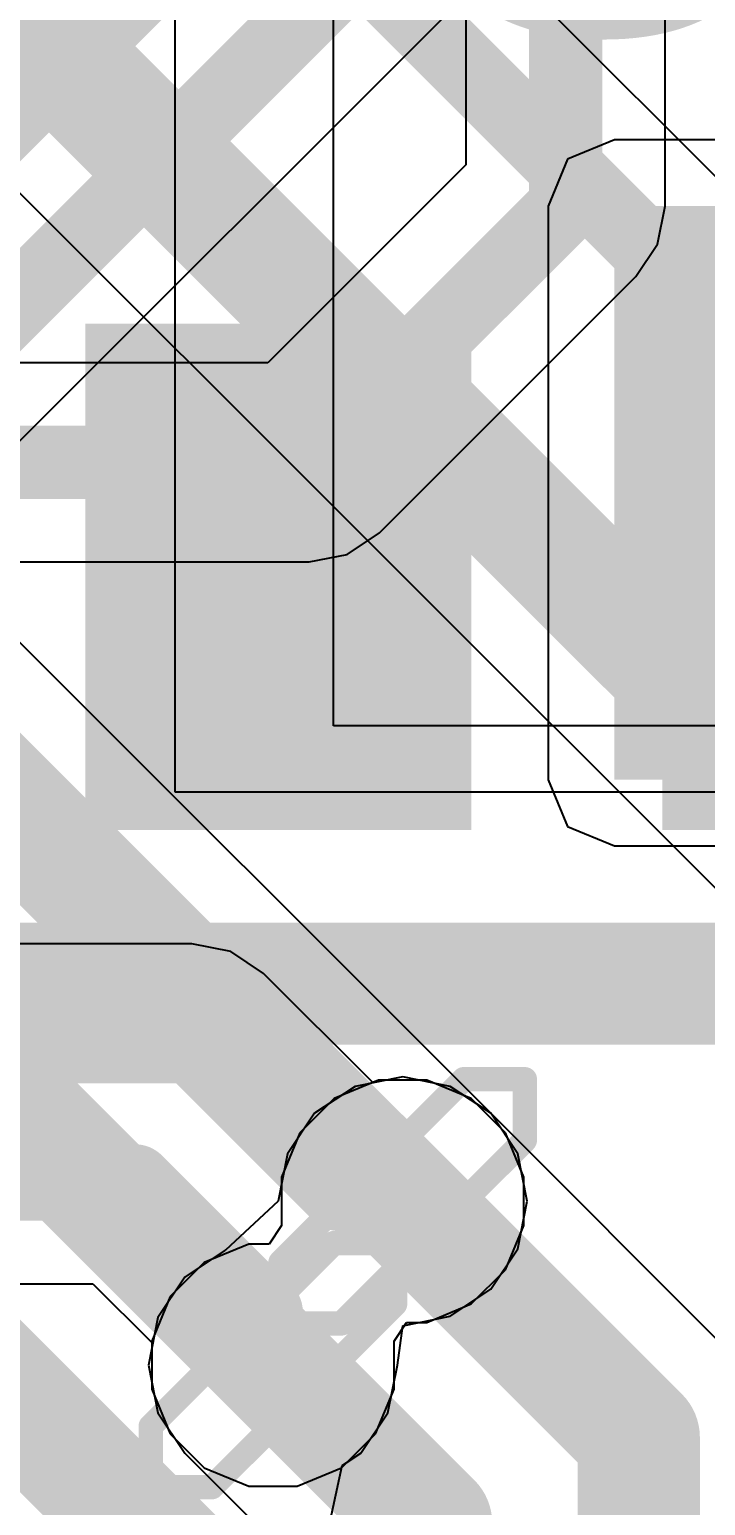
# Model space of a CAD drawing. Header units: inches. Extents: x 3 to 215, y 2 to 215.
# Drawn here: x 3.7501 to 3.8055, y 2.9535 to 3.0745 of the extents above; entities that cross this region are included whole.
import ezdxf

# ---------------------------------------------------------------- set-up
doc = ezdxf.new("R2010")
doc.units = ezdxf.units.IN
doc.header["$MEASUREMENT"] = 0
for name, color, linetype in [('Bottom Layer', 5, 'Continuous'), ('Bottom Overlay', 54, 'Continuous'), ('Bottom Paste', 16, 'Continuous'), ('Bottom Solder', 6, 'Continuous'), ('Dimension', 6, 'Continuous'), ('Drill Drawing', 1, 'Continuous'), ('Layer 1', 16, 'Continuous'), ('Layer 2', 76, 'Continuous'), ('Top Layer', 1, 'Continuous'), ('Via Holes', 16, 'Continuous')]:
    doc.layers.add(name, color=color, linetype=linetype)
doc.styles.add('Arial', font='', dxfattribs={"height": 0.2})
doc.styles.get('Arial').set_extended_font_data('Arial')

# ---------------------------------------------------------------- blocks, each defined once
blk = doc.blocks.new('0781710002_B_37')
at = {"layer": 'Bottom Layer'}
blk.add_hatch(color=5, dxfattribs=at).paths.add_polyline_path([(0.035433, -0.0575787), (0.035433, -0.0910433), (0.011811, -0.0910433), (0.011811, -0.0575787)])
at = {"layer": 'Bottom Paste'}
blk.add_hatch(color=16, dxfattribs=at).paths.add_polyline_path([(0.035433, -0.0575787), (0.035433, -0.0910433), (0.011811, -0.0910433), (0.011811, -0.0575787)])
at = {"layer": 'Bottom Solder'}
for points in [[(-0.007811, -0.0535787), (-0.007811, -0.0950433), (-0.039433, -0.0950433), (-0.039433, -0.0535787)], [(0.039433, -0.0535787), (0.039433, -0.0950433), (0.007811, -0.0950433), (0.007811, -0.0535787)]]:
    blk.add_hatch(color=6, dxfattribs=at).paths.add_polyline_path(points)

msp = doc.modelspace()

# ---------------------------------------------------------------- hatches: boundary and pattern name
at = {"layer": 'Bottom Layer'}
msp.add_hatch(color=5, dxfattribs=at).paths.add_polyline_path([(3.798, 3.013), (3.875, 3.013), (3.875, 3.06), (3.798, 3.06)])
h = msp.add_hatch(color=5, dxfattribs=at)
edge = h.paths.add_edge_path()
edge.add_arc((3.7806637, 2.9784608), 0.0049212, 0, 360)
h = msp.add_hatch(color=5, dxfattribs=at)
edge = h.paths.add_edge_path()
edge.add_arc((3.7700415, 2.9650415), 0.0049212, 0, 360)
at = {"layer": 'Layer 1'}
h = msp.add_hatch(color=16, dxfattribs=at)
edge = h.paths.add_edge_path()
edge.add_arc((3.7806637, 2.9784608), 0.0049212, 0, 360)
h = msp.add_hatch(color=16, dxfattribs=at)
edge = h.paths.add_edge_path()
edge.add_arc((3.7700415, 2.9650415), 0.0049212, 0, 360)
at = {"layer": 'Layer 2'}
h = msp.add_hatch(color=76, dxfattribs=at)
edge = h.paths.add_edge_path()
edge.add_arc((3.7806637, 2.9784608), 0.0049212, 0, 360)
h = msp.add_hatch(color=76, dxfattribs=at)
edge = h.paths.add_edge_path()
edge.add_arc((3.7700415, 2.9650415), 0.0049212, 0, 360)
at = {"layer": 'Top Layer'}
h = msp.add_hatch(color=1, dxfattribs=at)
edge = h.paths.add_edge_path()
edge.add_arc((3.7806637, 2.9784608), 0.0049212, 0, 360)
h = msp.add_hatch(color=1, dxfattribs=at)
edge = h.paths.add_edge_path()
edge.add_arc((3.7700415, 2.9650415), 0.0049212, 0, 360)
at = {"layer": 'Via Holes'}
h = msp.add_hatch(color=7, dxfattribs=at)
edge = h.paths.add_edge_path()
edge.add_arc((3.7806637, 2.9784608), 0.003937, 0, 360)
h = msp.add_hatch(color=7, dxfattribs=at)
edge = h.paths.add_edge_path()
edge.add_arc((3.7700415, 2.9650415), 0.003937, 0, 360)

# ---------------------------------------------------------------- linework, layer by layer
at = {"layer": 'Bottom Layer'}
for p, q in [((3.7086574, 3.000122), (3.801588, 3.0930527)), ((3.798, 3.065412), (3.7941731, 3.0638269)), ((3.806588, 3.065412), (3.798, 3.065412)), ((3.7941731, 3.0638269), (3.792588, 3.06)), ((3.792588, 3.06), (3.792588, 3.013)), ((3.792588, 3.013), (3.7941731, 3.0091731)), ((3.7941731, 3.0091731), (3.798, 3.007588)), ((3.798, 3.007588), (3.8299157, 3.007588)), ((3.7806637, 2.9886567), (3.7767619, 2.9878806)), ((3.7845655, 2.9878806), (3.7806637, 2.9886567)), ((3.7767619, 2.9878806), (3.7734541, 2.9856704)), ((3.7878733, 2.9856704), (3.7845655, 2.9878806)), ((3.7734541, 2.9856704), (3.7712439, 2.9823626)), ((3.8072097, 2.966334), (3.7878733, 2.9856704)), ((3.7712439, 2.9823626), (3.7704678, 2.9784609)), ((3.7704678, 2.9784609), (3.7661644, 2.9744662)), ((3.7661397, 2.9744613), (3.7628319, 2.9722511)), ((3.7661644, 2.9744662), (3.7661397, 2.9744613)), ((3.7628319, 2.9722511), (3.7606217, 2.9689433)), ((3.7606217, 2.9689433), (3.7598456, 2.9650415)), ((3.7598456, 2.9650415), (3.7606217, 2.9611397)), ((3.7606217, 2.9611397), (3.7628319, 2.9578319)), ((3.7628319, 2.9578319), (3.7628322, 2.9578317)), ((3.7628322, 2.9578317), (3.7728043, 2.9478596))]:
    msp.add_line(p, q, dxfattribs=at)
for points in [[(3.7094437, 3.028, 0.006, 0.006, 0), (3.784, 3.1025563, 0.006, 0.006, 0)], [(3.7028897, 3.0058897, 0.006, 0.006, 0), (3.7991749, 3.1021749, 0.006, 0.006, 0)], [(3.7806637, 2.9784608, 0.01, 0.01, 0), (3.8000001, 2.9591244, 0.01, 0.01, 0)], [(3.7700415, 2.9650415, 0.01, 0.01, 0), (3.7700416, 2.9650415, 0.01, 0.01, 0)], [(3.7700416, 2.9650415, 0.01, 0.01, 0), (3.7830002, 2.9520829, 0.01, 0.01, 0)], [(3.8000001, 2.9265832, 0.01, 0.01, 0), (3.8000001, 2.9591244, 0.01, 0.01, 0)], [(3.7830002, 2.9336247, 0.01, 0.01, 0), (3.7830002, 2.9520829, 0.01, 0.01, 0)]]:
    msp.add_lwpolyline(points, format="xyseb", dxfattribs=at)
for points in [[(3.7781637, 2.9784608, 0.005, 0.005, 1), (3.7831637, 2.9784608, 0.005, 0.005, 1)], [(3.7675415, 2.9650415, 0.005, 0.005, 1), (3.7725415, 2.9650415, 0.005, 0.005, 1)], [(3.7675416, 2.9650415, 0.005, 0.005, 1), (3.7725416, 2.9650415, 0.005, 0.005, 1)], [(3.7675416, 2.9650415, 0.005, 0.005, 1), (3.7725416, 2.9650415, 0.005, 0.005, 1)], [(3.7975001, 2.9591244, 0.005, 0.005, 1), (3.8025001, 2.9591244, 0.005, 0.005, 1)], [(3.7975001, 2.9591244, 0.005, 0.005, 1), (3.8025001, 2.9591244, 0.005, 0.005, 1)], [(3.7805002, 2.9520829, 0.005, 0.005, 1), (3.7855002, 2.9520829, 0.005, 0.005, 1)], [(3.7805002, 2.9520829, 0.005, 0.005, 1), (3.7855002, 2.9520829, 0.005, 0.005, 1)]]:
    msp.add_lwpolyline(points, format="xyseb", close=True, dxfattribs=at)
at = {"layer": 'Dimension'}
msp.add_lwpolyline([(3.094, 2.9962993, 0.01, 0.01, 0), (3.8824016, 2.9962992, 0.01, 0.01, 0)], format="xyseb", dxfattribs=at)
at = {"layer": 'Drill Drawing'}
for points in [[(3.7706637, 2.9834608, 0.002, 0.002, 0), (3.7706637, 2.9884608, 0.002, 0.002, 0)], [(3.7706637, 2.9884608, 0.002, 0.002, 0), (3.7756637, 2.9884608, 0.002, 0.002, 0)], [(3.7756637, 2.9884608, 0.002, 0.002, 0), (3.7806637, 2.9834608, 0.002, 0.002, 0)], [(3.7806637, 2.9834608, 0.002, 0.002, 0), (3.7856637, 2.9884608, 0.002, 0.002, 0)], [(3.7856637, 2.9884608, 0.002, 0.002, 0), (3.7906637, 2.9884608, 0.002, 0.002, 0)], [(3.7906637, 2.9834608, 0.002, 0.002, 0), (3.7906637, 2.9884608, 0.002, 0.002, 0)], [(3.7706637, 2.9834608, 0.002, 0.002, 0), (3.7756637, 2.9784608, 0.002, 0.002, 0)], [(3.7856637, 2.9784608, 0.002, 0.002, 0), (3.7906637, 2.9834608, 0.002, 0.002, 0)], [(3.7706637, 2.9734608, 0.002, 0.002, 0), (3.7756637, 2.9784608, 0.002, 0.002, 0)], [(3.7856637, 2.9784608, 0.002, 0.002, 0), (3.7906637, 2.9734608, 0.002, 0.002, 0)], [(3.7600415, 2.9700415, 0.002, 0.002, 0), (3.7600415, 2.9750415, 0.002, 0.002, 0)], [(3.7600415, 2.9750415, 0.002, 0.002, 0), (3.7650415, 2.9750415, 0.002, 0.002, 0)], [(3.7650415, 2.9750415, 0.002, 0.002, 0), (3.7700415, 2.9700415, 0.002, 0.002, 0)], [(3.7700415, 2.9700415, 0.002, 0.002, 0), (3.7750415, 2.9750415, 0.002, 0.002, 0)], [(3.7750415, 2.9750415, 0.002, 0.002, 0), (3.7800415, 2.9750415, 0.002, 0.002, 0)], [(3.7800415, 2.9700415, 0.002, 0.002, 0), (3.7800415, 2.9750415, 0.002, 0.002, 0)], [(3.7706637, 2.9684608, 0.002, 0.002, 0), (3.7706637, 2.9734608, 0.002, 0.002, 0)], [(3.7756637, 2.9684608, 0.002, 0.002, 0), (3.7806637, 2.9734608, 0.002, 0.002, 0)], [(3.7806637, 2.9734608, 0.002, 0.002, 0), (3.7856637, 2.9684608, 0.002, 0.002, 0)], [(3.7906637, 2.9684608, 0.002, 0.002, 0), (3.7906637, 2.9734608, 0.002, 0.002, 0)], [(3.7600415, 2.9700415, 0.002, 0.002, 0), (3.7650415, 2.9650415, 0.002, 0.002, 0)], [(3.7750415, 2.9650415, 0.002, 0.002, 0), (3.7800415, 2.9700415, 0.002, 0.002, 0)], [(3.7706637, 2.9684608, 0.002, 0.002, 0), (3.7756637, 2.9684608, 0.002, 0.002, 0)], [(3.7856637, 2.9684608, 0.002, 0.002, 0), (3.7906637, 2.9684608, 0.002, 0.002, 0)], [(3.7600415, 2.9600415, 0.002, 0.002, 0), (3.7650415, 2.9650415, 0.002, 0.002, 0)], [(3.7750415, 2.9650415, 0.002, 0.002, 0), (3.7800415, 2.9600415, 0.002, 0.002, 0)], [(3.7600415, 2.9550415, 0.002, 0.002, 0), (3.7600415, 2.9600415, 0.002, 0.002, 0)], [(3.7650415, 2.9550415, 0.002, 0.002, 0), (3.7700415, 2.9600415, 0.002, 0.002, 0)], [(3.7700415, 2.9600415, 0.002, 0.002, 0), (3.7750415, 2.9550415, 0.002, 0.002, 0)], [(3.7800415, 2.9550415, 0.002, 0.002, 0), (3.7800415, 2.9600415, 0.002, 0.002, 0)], [(3.7600415, 2.9550415, 0.002, 0.002, 0), (3.7650415, 2.9550415, 0.002, 0.002, 0)], [(3.7750415, 2.9550415, 0.002, 0.002, 0), (3.7800415, 2.9550415, 0.002, 0.002, 0)]]:
    msp.add_lwpolyline(points, format="xyseb", dxfattribs=at)
for points in [[(3.7701637, 2.9884608, 0.001, 0.001, 1), (3.7711637, 2.9884608, 0.001, 0.001, 1)], [(3.7701637, 2.9884608, 0.001, 0.001, 1), (3.7711637, 2.9884608, 0.001, 0.001, 1)], [(3.7751637, 2.9884608, 0.001, 0.001, 1), (3.7761637, 2.9884608, 0.001, 0.001, 1)], [(3.7751637, 2.9884608, 0.001, 0.001, 1), (3.7761637, 2.9884608, 0.001, 0.001, 1)], [(3.7851637, 2.9884608, 0.001, 0.001, 1), (3.7861637, 2.9884608, 0.001, 0.001, 1)], [(3.7851637, 2.9884608, 0.001, 0.001, 1), (3.7861637, 2.9884608, 0.001, 0.001, 1)], [(3.7901637, 2.9884608, 0.001, 0.001, 1), (3.7911637, 2.9884608, 0.001, 0.001, 1)], [(3.7901637, 2.9884608, 0.001, 0.001, 1), (3.7911637, 2.9884608, 0.001, 0.001, 1)], [(3.7701637, 2.9834608, 0.001, 0.001, 1), (3.7711637, 2.9834608, 0.001, 0.001, 1)], [(3.7701637, 2.9834608, 0.001, 0.001, 1), (3.7711637, 2.9834608, 0.001, 0.001, 1)], [(3.7801637, 2.9834608, 0.001, 0.001, 1), (3.7811637, 2.9834608, 0.001, 0.001, 1)], [(3.7801637, 2.9834608, 0.001, 0.001, 1), (3.7811637, 2.9834608, 0.001, 0.001, 1)], [(3.7901637, 2.9834608, 0.001, 0.001, 1), (3.7911637, 2.9834608, 0.001, 0.001, 1)], [(3.7901637, 2.9834608, 0.001, 0.001, 1), (3.7911637, 2.9834608, 0.001, 0.001, 1)], [(3.7751637, 2.9784608, 0.001, 0.001, 1), (3.7761637, 2.9784608, 0.001, 0.001, 1)], [(3.7751637, 2.9784608, 0.001, 0.001, 1), (3.7761637, 2.9784608, 0.001, 0.001, 1)], [(3.7851637, 2.9784608, 0.001, 0.001, 1), (3.7861637, 2.9784608, 0.001, 0.001, 1)], [(3.7851637, 2.9784608, 0.001, 0.001, 1), (3.7861637, 2.9784608, 0.001, 0.001, 1)], [(3.7595415, 2.9750415, 0.001, 0.001, 1), (3.7605415, 2.9750415, 0.001, 0.001, 1)], [(3.7595415, 2.9750415, 0.001, 0.001, 1), (3.7605415, 2.9750415, 0.001, 0.001, 1)], [(3.7645415, 2.9750415, 0.001, 0.001, 1), (3.7655415, 2.9750415, 0.001, 0.001, 1)], [(3.7645415, 2.9750415, 0.001, 0.001, 1), (3.7655415, 2.9750415, 0.001, 0.001, 1)], [(3.7745415, 2.9750415, 0.001, 0.001, 1), (3.7755415, 2.9750415, 0.001, 0.001, 1)], [(3.7745415, 2.9750415, 0.001, 0.001, 1), (3.7755415, 2.9750415, 0.001, 0.001, 1)], [(3.7795415, 2.9750415, 0.001, 0.001, 1), (3.7805415, 2.9750415, 0.001, 0.001, 1)], [(3.7795415, 2.9750415, 0.001, 0.001, 1), (3.7805415, 2.9750415, 0.001, 0.001, 1)], [(3.7701637, 2.9734608, 0.001, 0.001, 1), (3.7711637, 2.9734608, 0.001, 0.001, 1)], [(3.7701637, 2.9734608, 0.001, 0.001, 1), (3.7711637, 2.9734608, 0.001, 0.001, 1)], [(3.7801637, 2.9734608, 0.001, 0.001, 1), (3.7811637, 2.9734608, 0.001, 0.001, 1)], [(3.7801637, 2.9734608, 0.001, 0.001, 1), (3.7811637, 2.9734608, 0.001, 0.001, 1)], [(3.7901637, 2.9734608, 0.001, 0.001, 1), (3.7911637, 2.9734608, 0.001, 0.001, 1)], [(3.7901637, 2.9734608, 0.001, 0.001, 1), (3.7911637, 2.9734608, 0.001, 0.001, 1)], [(3.7595415, 2.9700415, 0.001, 0.001, 1), (3.7605415, 2.9700415, 0.001, 0.001, 1)], [(3.7595415, 2.9700415, 0.001, 0.001, 1), (3.7605415, 2.9700415, 0.001, 0.001, 1)], [(3.7695415, 2.9700415, 0.001, 0.001, 1), (3.7705415, 2.9700415, 0.001, 0.001, 1)], [(3.7695415, 2.9700415, 0.001, 0.001, 1), (3.7705415, 2.9700415, 0.001, 0.001, 1)], [(3.7795415, 2.9700415, 0.001, 0.001, 1), (3.7805415, 2.9700415, 0.001, 0.001, 1)], [(3.7795415, 2.9700415, 0.001, 0.001, 1), (3.7805415, 2.9700415, 0.001, 0.001, 1)], [(3.7701637, 2.9684608, 0.001, 0.001, 1), (3.7711637, 2.9684608, 0.001, 0.001, 1)], [(3.7701637, 2.9684608, 0.001, 0.001, 1), (3.7711637, 2.9684608, 0.001, 0.001, 1)], [(3.7751637, 2.9684608, 0.001, 0.001, 1), (3.7761637, 2.9684608, 0.001, 0.001, 1)], [(3.7751637, 2.9684608, 0.001, 0.001, 1), (3.7761637, 2.9684608, 0.001, 0.001, 1)], [(3.7851637, 2.9684608, 0.001, 0.001, 1), (3.7861637, 2.9684608, 0.001, 0.001, 1)], [(3.7851637, 2.9684608, 0.001, 0.001, 1), (3.7861637, 2.9684608, 0.001, 0.001, 1)], [(3.7901637, 2.9684608, 0.001, 0.001, 1), (3.7911637, 2.9684608, 0.001, 0.001, 1)], [(3.7901637, 2.9684608, 0.001, 0.001, 1), (3.7911637, 2.9684608, 0.001, 0.001, 1)], [(3.7645415, 2.9650415, 0.001, 0.001, 1), (3.7655415, 2.9650415, 0.001, 0.001, 1)], [(3.7645415, 2.9650415, 0.001, 0.001, 1), (3.7655415, 2.9650415, 0.001, 0.001, 1)], [(3.7745415, 2.9650415, 0.001, 0.001, 1), (3.7755415, 2.9650415, 0.001, 0.001, 1)], [(3.7745415, 2.9650415, 0.001, 0.001, 1), (3.7755415, 2.9650415, 0.001, 0.001, 1)], [(3.7595415, 2.9600415, 0.001, 0.001, 1), (3.7605415, 2.9600415, 0.001, 0.001, 1)], [(3.7595415, 2.9600415, 0.001, 0.001, 1), (3.7605415, 2.9600415, 0.001, 0.001, 1)], [(3.7695415, 2.9600415, 0.001, 0.001, 1), (3.7705415, 2.9600415, 0.001, 0.001, 1)], [(3.7695415, 2.9600415, 0.001, 0.001, 1), (3.7705415, 2.9600415, 0.001, 0.001, 1)], [(3.7795415, 2.9600415, 0.001, 0.001, 1), (3.7805415, 2.9600415, 0.001, 0.001, 1)], [(3.7795415, 2.9600415, 0.001, 0.001, 1), (3.7805415, 2.9600415, 0.001, 0.001, 1)], [(3.7595415, 2.9550415, 0.001, 0.001, 1), (3.7605415, 2.9550415, 0.001, 0.001, 1)], [(3.7595415, 2.9550415, 0.001, 0.001, 1), (3.7605415, 2.9550415, 0.001, 0.001, 1)], [(3.7645415, 2.9550415, 0.001, 0.001, 1), (3.7655415, 2.9550415, 0.001, 0.001, 1)], [(3.7645415, 2.9550415, 0.001, 0.001, 1), (3.7655415, 2.9550415, 0.001, 0.001, 1)], [(3.7745415, 2.9550415, 0.001, 0.001, 1), (3.7755415, 2.9550415, 0.001, 0.001, 1)], [(3.7745415, 2.9550415, 0.001, 0.001, 1), (3.7755415, 2.9550415, 0.001, 0.001, 1)], [(3.7795415, 2.9550415, 0.001, 0.001, 1), (3.7805415, 2.9550415, 0.001, 0.001, 1)], [(3.7795415, 2.9550415, 0.001, 0.001, 1), (3.7805415, 2.9550415, 0.001, 0.001, 1)]]:
    msp.add_lwpolyline(points, format="xyseb", close=True, dxfattribs=at)
at = {"layer": 'Layer 1'}
for p, q in [((3.775, 3.0174121), (3.775, 3.153)), ((3.762, 3.0991132), (3.762, 3.0120001)), ((3.84, 3.017412), (3.775, 3.0174121)), ((3.762, 3.0120001), (3.84, 3.012)), ((3.763408, 2.9995614), (3.6992681, 2.9995614)), ((3.7665818, 2.9989301), (3.763408, 2.9995614)), ((3.7692723, 2.9971323), (3.7665818, 2.9989301)), ((3.7782181, 2.9881865), (3.7692723, 2.9971323)), ((3.7786902, 2.988382), (3.7782181, 2.9881865)), ((3.7826372, 2.988382), (3.7786902, 2.988382)), ((3.7862836, 2.9868716), (3.7826372, 2.988382)), ((3.7890745, 2.9840807), (3.7862836, 2.9868716)), ((3.7905849, 2.9804343), (3.7890745, 2.9840807)), ((3.7905849, 2.9764873), (3.7905849, 2.9804343)), ((3.7890745, 2.9728409), (3.7905849, 2.9764873)), ((3.7862836, 2.97005), (3.7890745, 2.9728409)), ((3.7073706, 2.9717066), (3.7553055, 2.9717066)), ((3.7553055, 2.9717066), (3.7601203, 2.9668918)), ((3.7826372, 2.9685396), (3.7862836, 2.97005)), ((3.7799627, 2.9670149), (3.7809815, 2.9685396)), ((3.7809815, 2.9685396), (3.7826372, 2.9685396)), ((3.7601203, 2.9668918), (3.7601203, 2.963068)), ((3.7799627, 2.963068), (3.7799627, 2.9670149)), ((3.7601203, 2.963068), (3.7616307, 2.9594216)), ((3.7784523, 2.9594216), (3.7799627, 2.963068)), ((3.7616307, 2.9594216), (3.7644216, 2.9566307)), ((3.7756614, 2.9566307), (3.7784523, 2.9594216)), ((3.7644216, 2.9566307), (3.768068, 2.9551203)), ((3.772015, 2.9551203), (3.7756614, 2.9566307)), ((3.768068, 2.9551203), (3.772015, 2.9551203))]:
    msp.add_line(p, q, dxfattribs=at)
for points in [[(3.6992681, 2.991268, 0.006268, 0.006268, 0), (3.763408, 2.991268, 0.006268, 0.006268, 0)], [(3.763408, 2.991268, 0.006268, 0.006268, 0), (3.7755313, 2.9791447, 0.006268, 0.006268, 0)], [(3.7039354, 2.98, 0.006268, 0.006268, 0), (3.7587407, 2.98, 0.006268, 0.006268, 0)], [(3.7587407, 2.98, 0.006268, 0.006268, 0), (3.7693576, 2.9693831, 0.006268, 0.006268, 0)], [(3.7755313, 2.9791447, 0.006268, 0.006268, 0), (3.7799798, 2.9791447, 0.006268, 0.006268, 0)], [(3.7799798, 2.9791447, 0.006268, 0.006268, 0), (3.7806637, 2.9784608, 0.006268, 0.006268, 0)], [(3.7693576, 2.9657254, 0.006268, 0.006268, 0), (3.7693576, 2.9693831, 0.006268, 0.006268, 0)], [(3.7693576, 2.9657254, 0.006268, 0.006268, 0), (3.7700415, 2.9650415, 0.006268, 0.006268, 0)]]:
    msp.add_lwpolyline(points, format="xyseb", dxfattribs=at)
for points in [[(3.761841, 2.991268, 0.003134, 0.003134, 1), (3.764975, 2.991268, 0.003134, 0.003134, 1)], [(3.761841, 2.991268, 0.003134, 0.003134, 1), (3.764975, 2.991268, 0.003134, 0.003134, 1)], [(3.7571737, 2.98, 0.003134, 0.003134, 1), (3.7603077, 2.98, 0.003134, 0.003134, 1)], [(3.7571737, 2.98, 0.003134, 0.003134, 1), (3.7603077, 2.98, 0.003134, 0.003134, 1)], [(3.7739643, 2.9791447, 0.003134, 0.003134, 1), (3.7770983, 2.9791447, 0.003134, 0.003134, 1)], [(3.7739643, 2.9791447, 0.003134, 0.003134, 1), (3.7770983, 2.9791447, 0.003134, 0.003134, 1)], [(3.7784128, 2.9791447, 0.003134, 0.003134, 1), (3.7815468, 2.9791447, 0.003134, 0.003134, 1)], [(3.7784128, 2.9791447, 0.003134, 0.003134, 1), (3.7815468, 2.9791447, 0.003134, 0.003134, 1)], [(3.7790967, 2.9784608, 0.003134, 0.003134, 1), (3.7822307, 2.9784608, 0.003134, 0.003134, 1)], [(3.7677906, 2.9693831, 0.003134, 0.003134, 1), (3.7709246, 2.9693831, 0.003134, 0.003134, 1)], [(3.7677906, 2.9693831, 0.003134, 0.003134, 1), (3.7709246, 2.9693831, 0.003134, 0.003134, 1)], [(3.7677906, 2.9657254, 0.003134, 0.003134, 1), (3.7709246, 2.9657254, 0.003134, 0.003134, 1)], [(3.7677906, 2.9657254, 0.003134, 0.003134, 1), (3.7709246, 2.9657254, 0.003134, 0.003134, 1)], [(3.7684745, 2.9650415, 0.003134, 0.003134, 1), (3.7716085, 2.9650415, 0.003134, 0.003134, 1)]]:
    msp.add_lwpolyline(points, format="xyseb", close=True, dxfattribs=at)
at = {"layer": 'Layer 2'}
for p, q in [((3.7858433, 3.2206214), (3.7858433, 3.0633786)), ((3.8021567, 3.0600005), (3.8021567, 3.1528122)), ((3.7858433, 3.0633786), (3.7696213, 3.0471567)), ((3.8015358, 3.0568786), (3.8021568, 3.06)), ((3.8021568, 3.06), (3.8021567, 3.0600005)), ((3.7997677, 3.0542323), (3.8015358, 3.0568786)), ((3.7787677, 3.0332323), (3.7997674, 3.0542321)), ((3.7997674, 3.0542321), (3.7997677, 3.0542323)), ((3.7696213, 3.0471567), (3.7238648, 3.0471567)), ((3.7761215, 3.0314642), (3.7787677, 3.0332323)), ((3.773, 3.0308432), (3.7761215, 3.0314642)), ((3.1978819, 3.0308433), (3.7729995, 3.0308433)), ((3.7729995, 3.0308433), (3.773, 3.0308432)), ((3.7786902, 2.988382), (3.7750438, 2.9868716)), ((3.7826372, 2.988382), (3.7786902, 2.988382)), ((3.7862836, 2.9868716), (3.7826372, 2.988382)), ((3.7750438, 2.9868716), (3.7722529, 2.9840807)), ((3.7890745, 2.9840807), (3.7862836, 2.9868716)), ((3.7722529, 2.9840807), (3.7707425, 2.9804343)), ((3.7905849, 2.9804343), (3.7890745, 2.9840807)), ((3.7707425, 2.9804343), (3.7707425, 2.9764874)), ((3.7905849, 2.9764873), (3.7905849, 2.9804343)), ((3.7707425, 2.9764874), (3.7697237, 2.9749627)), ((3.7890745, 2.9728409), (3.7905849, 2.9764873)), ((3.768068, 2.9749627), (3.7644216, 2.9734523)), ((3.7697237, 2.9749627), (3.768068, 2.9749627)), ((3.7644216, 2.9734523), (3.7616307, 2.9706614)), ((3.7862836, 2.97005), (3.7890745, 2.9728409)), ((3.7616307, 2.9706614), (3.7601203, 2.967015)), ((3.7826372, 2.9685396), (3.7862836, 2.97005)), ((3.7799627, 2.9670149), (3.7809815, 2.9685396)), ((3.7809815, 2.9685396), (3.7826372, 2.9685396)), ((3.7601203, 2.967015), (3.7601203, 2.963068)), ((3.7799627, 2.963068), (3.7799627, 2.9670149)), ((3.7601203, 2.963068), (3.7616307, 2.9594216)), ((3.7784523, 2.9594216), (3.7799627, 2.963068)), ((3.7616307, 2.9594216), (3.7644216, 2.9566307)), ((3.7756614, 2.9566307), (3.7784523, 2.9594216)), ((3.7644216, 2.9566307), (3.768068, 2.9551203)), ((3.772015, 2.9551203), (3.7756614, 2.9566307)), ((3.768068, 2.9551203), (3.772015, 2.9551203))]:
    msp.add_line(p, q, dxfattribs=at)
for points in [[(3.794, 3.06, 0.006, 0.006, 0), (3.794, 3.224, 0.006, 0.006, 0)], [(3.773, 3.039, 0.006, 0.006, 0), (3.794, 3.06, 0.006, 0.006, 0)], [(3.192418, 3.039, 0.006, 0.006, 0), (3.773, 3.039, 0.006, 0.006, 0)]]:
    msp.add_lwpolyline(points, format="xyseb", dxfattribs=at)
for points in [[(3.7925, 3.06, 0.003, 0.003, 1), (3.7955, 3.06, 0.003, 0.003, 1)], [(3.7925, 3.06, 0.003, 0.003, 1), (3.7955, 3.06, 0.003, 0.003, 1)], [(3.7715, 3.039, 0.003, 0.003, 1), (3.7745, 3.039, 0.003, 0.003, 1)], [(3.7715, 3.039, 0.003, 0.003, 1), (3.7745, 3.039, 0.003, 0.003, 1)]]:
    msp.add_lwpolyline(points, format="xyseb", close=True, dxfattribs=at)
at = {"layer": 'Top Layer'}
for p, q in [((3.8471812, 3.0215088), (3.7703457, 3.0983443)), ((3.7359837, 3.0743861), (3.8247904, 2.9855794)), ((3.7878733, 2.9856704), (3.7421496, 3.0313941)), ((3.7900835, 2.9823626), (3.7878733, 2.9856704)), ((3.7908596, 2.9784608), (3.7900835, 2.9823626)), ((3.7900835, 2.974559), (3.7908596, 2.9784608)), ((3.7878733, 2.9712512), (3.7900835, 2.974559)), ((3.7845655, 2.969041), (3.7878733, 2.9712512)), ((3.7806638, 2.9682649), (3.7845655, 2.969041)), ((3.7802374, 2.9650414), (3.7806638, 2.9682649)), ((3.7794613, 2.9611397), (3.7802374, 2.9650414)), ((3.7772511, 2.9578319), (3.7794613, 2.9611397)), ((3.7757219, 2.9568101), (3.7772511, 2.9578319)), ((3.7744485, 2.9510123), (3.7757219, 2.9568101))]:
    msp.add_line(p, q, dxfattribs=at)
for points in [[(3.762189, 3.0949656, 0.006, 0.006, 0), (3.865, 2.9921546, 0.006, 0.006, 0)], [(3.740207, 3.084582, 0.01, 0.01, 0), (3.832, 2.992789, 0.01, 0.01, 0)], [(3.73494, 3.0241845, 0.01, 0.01, 0), (3.7806637, 2.9784608, 0.01, 0.01, 0)], [(3.7278986, 3.0071845, 0.01, 0.01, 0), (3.7700415, 2.9650416, 0.01, 0.01, 0)], [(3.7262269, 2.9848145, 0.01, 0.01, 0), (3.7629999, 2.9480415, 0.01, 0.01, 0)], [(3.7700415, 2.9650415, 0.01, 0.01, 0), (3.7700415, 2.9650416, 0.01, 0.01, 0)]]:
    msp.add_lwpolyline(points, format="xyseb", dxfattribs=at)
for points in [[(3.7781637, 2.9784608, 0.005, 0.005, 1), (3.7831637, 2.9784608, 0.005, 0.005, 1)], [(3.7675415, 2.9650416, 0.005, 0.005, 1), (3.7725415, 2.9650416, 0.005, 0.005, 1)], [(3.7675415, 2.9650416, 0.005, 0.005, 1), (3.7725415, 2.9650416, 0.005, 0.005, 1)], [(3.7675415, 2.9650415, 0.005, 0.005, 1), (3.7725415, 2.9650415, 0.005, 0.005, 1)]]:
    msp.add_lwpolyline(points, format="xyseb", close=True, dxfattribs=at)

# ---------------------------------------------------------------- block references
at = {"rotation": 180}
msp.add_blockref('0781710002_B_37', (3.7941024, 2.955311), dxfattribs=at)

# ---------------------------------------------------------------- texts
at = {"layer": 'Bottom Overlay', "style": 'Arial', "text_generation_flag": 2}
msp.add_text('C12', height=0.03, rotation=270, dxfattribs=at).set_placement((3.7820049, 3.0715122))

doc.saveas('drawing.dxf')
